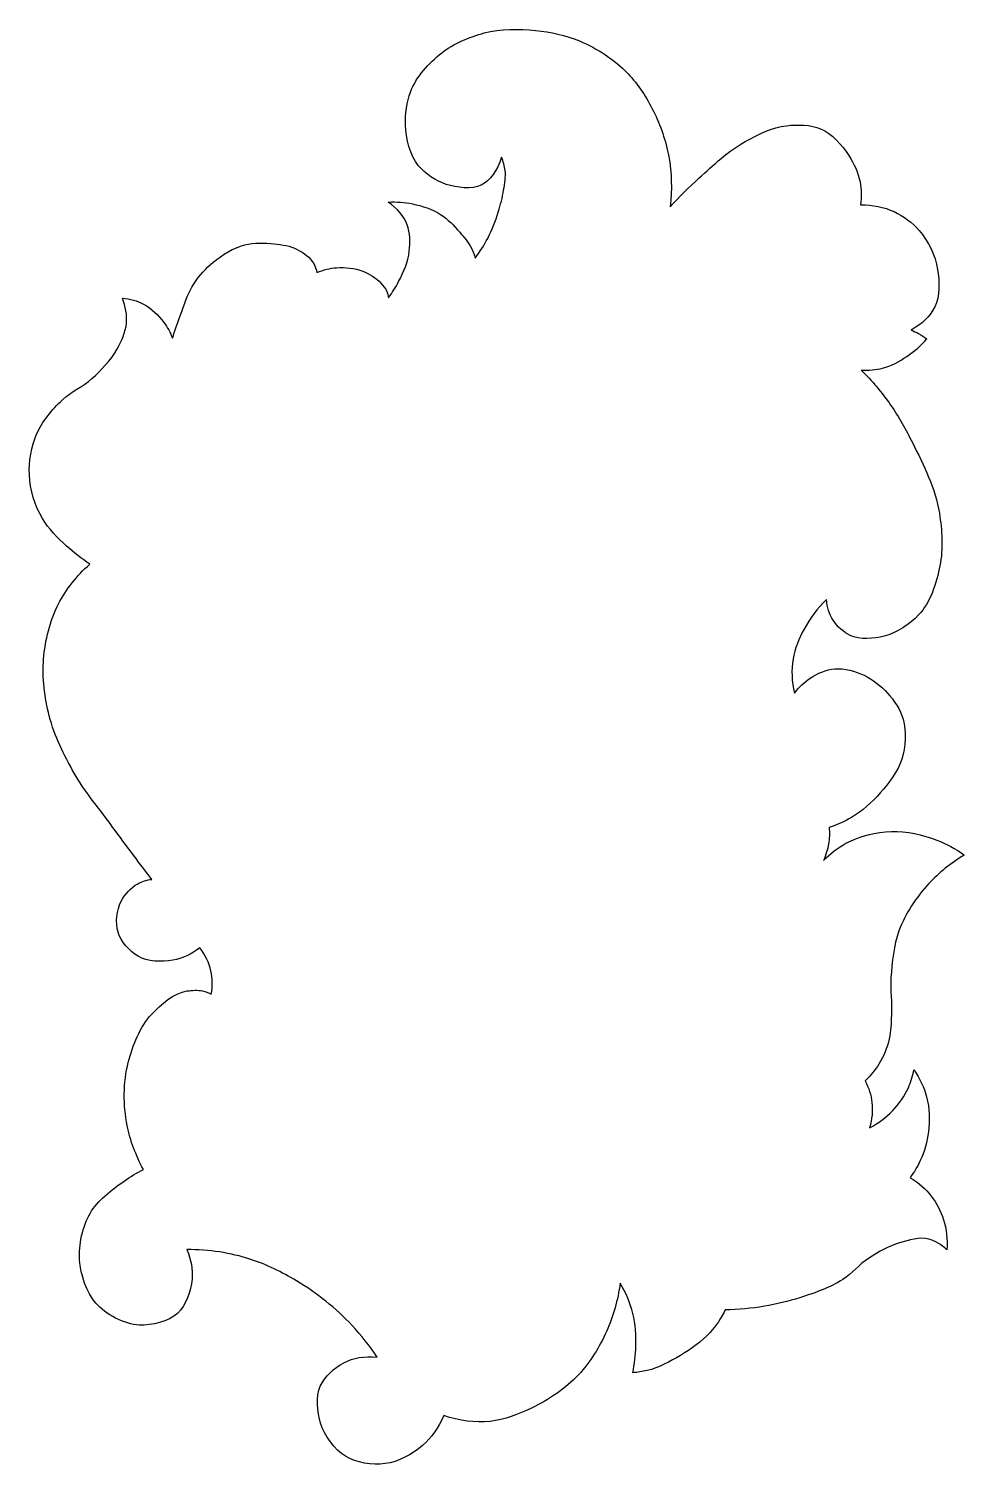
# Model space of a CAD drawing. Header units: millimetres. Extents: x 38 to 466, y 14 to 316.
# Drawn here: x 269.6 to 465.9, y 14.5 to 315.9 of the extents above; entities that cross this region are included whole.
import ezdxf

# ---------------------------------------------------------------- set-up
doc = ezdxf.new("R2010")
doc.units = ezdxf.units.MM
doc.linetypes.add('K5LT_BASIC', pattern=[0])

msp = doc.modelspace()

# ---------------------------------------------------------------- linework, layer by layer
at = {"color": 5, "linetype": 'K5LT_BASIC', "true_color": 0x0000ff}
for points, knots in [([(368.78, 288.96), (367.86, 286), (366.45, 284.04), (364.54, 283.08), (362.6, 282.11), (359.44, 282.51), (357.2, 283.22), (355.05, 283.92), (352.73, 285.45), (351.33, 287.18), (349.55, 289.36), (348.79, 292.82), (348.66, 295.72), (348.55, 297.98), (348.91, 300.5), (349.69, 302.6), (350.87, 305.76), (353.53, 308.7), (356.2, 310.79), (358.74, 312.76), (362.04, 314.18), (365.18, 314.99), (368.59, 315.87), (372.4, 315.88), (375.93, 315.52), (379.05, 315.2), (382.28, 314.5), (385.16, 313.31), (388.88, 311.78), (392.56, 309.35), (395.34, 306.44), (397.49, 304.19), (399.28, 301.38), (400.68, 298.57), (402.16, 295.61), (403.29, 292.32), (403.88, 289.07), (404.5, 285.65), (404.6, 282.14), (404.18, 278.54)], [0, 0, 0, 0, 1, 1, 1, 2, 2, 2, 3, 3, 3, 4, 4, 4, 5, 5, 5, 6, 6, 6, 7, 7, 7, 8, 8, 8, 9, 9, 9, 10, 10, 10, 11, 11, 11, 12, 12, 12, 13, 13, 13, 13]), ([(404.18, 278.54), (406.1, 280.62), (408.11, 282.61), (410.2, 284.5), (413.26, 287.26), (416.32, 290.24), (419.9, 292.19), (422.6, 293.65), (425.59, 295.21), (428.6, 295.54), (430.92, 295.79), (433.67, 295.77), (435.75, 294.89), (438.12, 293.88), (440.23, 291.49), (441.69, 289.25), (442.75, 287.6), (443.66, 285.66), (444.03, 283.73), (444.33, 282.18), (444.36, 280.58), (444.12, 278.92)], [0, 0, 0, 0, 1, 1, 1, 2, 2, 2, 3, 3, 3, 4, 4, 4, 5, 5, 5, 6, 6, 6, 7, 7, 7, 7]), ([(363.26, 267.73), (364.26, 269.06), (365.13, 270.45), (365.89, 271.9), (366.8, 273.65), (367.51, 275.53), (368.1, 277.42), (368.57, 278.93), (369, 280.48), (369.24, 282.05), (369.45, 283.4), (369.73, 284.81), (369.56, 286.14), (369.44, 287.1), (369.18, 288.03), (368.78, 288.96)], [0, 0, 0, 0, 1, 1, 1, 2, 2, 2, 3, 3, 3, 4, 4, 4, 5, 5, 5, 5]), ([(345.02, 279.52), (346.77, 279.6), (348.46, 279.47), (350.12, 279.13), (352.14, 278.71), (354.26, 278.02), (355.99, 276.92), (357.51, 275.96), (358.82, 274.56), (360.02, 273.18), (360.91, 272.15), (361.88, 271.09), (362.47, 269.87), (362.8, 269.19), (363.06, 268.48), (363.26, 267.73)], [0, 0, 0, 0, 1, 1, 1, 2, 2, 2, 3, 3, 3, 4, 4, 4, 5, 5, 5, 5]), ([(345.09, 259.4), (345.89, 260.49), (346.59, 261.63), (347.2, 262.82), (348.21, 264.82), (349.2, 267), (349.44, 269.19), (349.64, 271), (349.65, 273.1), (349.01, 274.75), (348.3, 276.59), (346.97, 278.18), (345.02, 279.52)], [0, 0, 0, 0, 1, 1, 1, 2, 2, 2, 3, 3, 3, 4, 4, 4, 4]), ([(444.12, 278.92), (446.7, 278.95), (449.05, 278.48), (451.18, 277.5), (453.12, 276.6), (455.03, 275.15), (456.43, 273.55), (458.37, 271.36), (459.81, 268.26), (460.29, 265.39), (460.71, 262.88), (460.8, 259.72), (459.71, 257.52), (458.75, 255.57), (457.09, 253.95), (454.73, 252.66)], [0, 0, 0, 0, 1, 1, 1, 2, 2, 2, 3, 3, 3, 4, 4, 4, 5, 5, 5, 5]), ([(299.76, 250.93), (300.24, 252.52), (300.78, 254.1), (301.37, 255.66), (302.23, 257.96), (302.95, 260.41), (304.29, 262.43), (305.38, 264.08), (306.78, 265.66), (308.31, 266.91), (310.22, 268.49), (312.56, 269.92), (314.93, 270.51), (316.88, 271), (319.07, 270.99), (321.09, 270.76), (322.73, 270.57), (324.51, 270.34), (325.94, 269.59), (327.25, 268.89), (328.68, 267.89), (329.39, 266.59), (329.7, 266.03), (329.92, 265.42), (330.07, 264.74)], [0, 0, 0, 0, 1, 1, 1, 2, 2, 2, 3, 3, 3, 4, 4, 4, 5, 5, 5, 6, 6, 6, 7, 7, 7, 8, 8, 8, 8]), ([(330.07, 264.74), (331.42, 265.3), (332.79, 265.63), (334.16, 265.74), (335.98, 265.88), (338, 265.66), (339.68, 264.99), (341.06, 264.44), (342.49, 263.61), (343.49, 262.5), (343.97, 261.97), (344.46, 261.38), (344.74, 260.72), (344.91, 260.31), (345.03, 259.87), (345.09, 259.4)], [0, 0, 0, 0, 1, 1, 1, 2, 2, 2, 3, 3, 3, 4, 4, 4, 5, 5, 5, 5]), ([(282.41, 203.54), (280.67, 204.68), (279.04, 205.95), (277.54, 207.34), (275.66, 209.07), (273.72, 210.95), (272.45, 213.11), (270.88, 215.79), (269.86, 219.16), (269.72, 222.25), (269.59, 225.07), (270.14, 228.21), (271.25, 230.8), (272.41, 233.49), (274.49, 235.97), (276.64, 238.02), (278.45, 239.76), (280.97, 240.77), (282.83, 242.47), (284.81, 244.26), (286.82, 246.26), (288.09, 248.58), (289.02, 250.28), (289.95, 252.23), (290.1, 254.13), (290.23, 255.83), (289.95, 257.57), (289.24, 259.34)], [0, 0, 0, 0, 1, 1, 1, 2, 2, 2, 3, 3, 3, 4, 4, 4, 5, 5, 5, 6, 6, 6, 7, 7, 7, 8, 8, 8, 9, 9, 9, 9]), ([(289.24, 259.34), (290.86, 259.2), (292.32, 258.78), (293.65, 258.1), (295.32, 257.25), (296.84, 255.79), (297.96, 254.26), (298.7, 253.26), (299.29, 252.14), (299.76, 250.93)], [0, 0, 0, 0, 1, 1, 1, 2, 2, 2, 3, 3, 3, 3]), ([(444.26, 244.27), (445.82, 244.17), (447.32, 244.3), (448.75, 244.66), (450.54, 245.11), (452.26, 246.09), (453.82, 247.12), (455.37, 248.14), (456.78, 249.37), (458.06, 250.8)], [0, 0, 0, 0, 1, 1, 1, 2, 2, 2, 3, 3, 3, 3]), ([(454.73, 252.66), (455.27, 252.45), (455.8, 252.2), (456.31, 251.93), (456.92, 251.6), (457.51, 251.22), (458.06, 250.8)], [0, 0, 0, 0, 1, 1, 1, 2, 2, 2, 2]), ([(444.26, 244.27), (446.56, 241.99), (448.62, 239.54), (450.44, 236.93), (452.17, 234.45), (453.64, 231.75), (455, 229.05), (457.37, 224.34), (459.85, 219.37), (460.66, 214.22), (461.22, 210.65), (461.48, 206.73), (460.78, 203.21), (460.06, 199.6), (458.76, 195.47), (456.29, 192.87), (454.44, 190.92), (451.72, 189.09), (449.09, 188.44), (446.87, 187.89), (443.97, 187.59), (441.95, 188.56), (440.6, 189.21), (439.22, 190.46), (438.38, 191.76), (437.58, 193), (437.11, 194.46), (436.97, 196.13)], [0, 0, 0, 0, 1, 1, 1, 2, 2, 2, 3, 3, 3, 4, 4, 4, 5, 5, 5, 6, 6, 6, 7, 7, 7, 8, 8, 8, 9, 9, 9, 9]), ([(295.42, 137.4), (292.45, 141.26), (289.53, 145.16), (286.65, 149.1), (284.1, 152.6), (281.24, 155.94), (279.12, 159.69), (276.98, 163.47), (274.96, 167.52), (273.9, 171.7), (272.94, 175.53), (272.39, 179.71), (272.71, 183.62), (273.03, 187.54), (274.02, 191.73), (275.83, 195.2), (277.42, 198.28), (279.62, 201.06), (282.41, 203.54)], [0, 0, 0, 0, 1, 1, 1, 2, 2, 2, 3, 3, 3, 4, 4, 4, 5, 5, 5, 6, 6, 6, 6]), ([(436.97, 196.13), (435.06, 194.25), (433.5, 192.18), (432.29, 189.92), (431.25, 187.97), (430.31, 185.8), (429.95, 183.64), (429.57, 181.32), (429.67, 178.92), (430.26, 176.44)], [0, 0, 0, 0, 1, 1, 1, 2, 2, 2, 3, 3, 3, 3]), ([(430.26, 176.44), (431.2, 177.73), (432.29, 178.79), (433.52, 179.61), (435.03, 180.62), (436.95, 181.41), (438.72, 181.57), (440.72, 181.75), (443, 181.07), (444.86, 180.21), (446.68, 179.36), (448.43, 178), (449.78, 176.5), (451.18, 174.96), (452.46, 172.99), (453.05, 171.04), (453.83, 168.46), (453.58, 165.22), (452.78, 162.64), (451.98, 160.06), (450.07, 157.64), (448.24, 155.55), (446.52, 153.58), (444.47, 151.72), (442.22, 150.39), (440.76, 149.52), (439.19, 148.82), (437.53, 148.28)], [0, 0, 0, 0, 1, 1, 1, 2, 2, 2, 3, 3, 3, 4, 4, 4, 5, 5, 5, 6, 6, 6, 7, 7, 7, 8, 8, 8, 9, 9, 9, 9]), ([(437.53, 148.28), (437.64, 147.12), (437.61, 145.98), (437.43, 144.86), (437.23, 143.67), (436.87, 142.51), (436.35, 141.37)], [0, 0, 0, 0, 1, 1, 1, 2, 2, 2, 2]), ([(436.35, 141.37), (437.79, 142.83), (439.37, 144.03), (441.07, 144.96), (443.89, 146.51), (447.4, 147.32), (450.6, 147.43), (453.76, 147.53), (457.17, 146.8), (460.14, 145.63), (462.15, 144.85), (464.06, 143.8), (465.89, 142.5)], [0, 0, 0, 0, 1, 1, 1, 2, 2, 2, 3, 3, 3, 4, 4, 4, 4]), ([(465.89, 142.5), (463.06, 140.81), (460.58, 138.81), (458.45, 136.5), (455.84, 133.67), (453.51, 130.2), (452.19, 126.61), (451.06, 123.52), (450.72, 120.04), (450.5, 116.71), (450.33, 114.13), (450.74, 111.51), (450.6, 108.92), (450.52, 107.25), (450.52, 105.55), (450.14, 103.94), (449.71, 102.09), (448.97, 100.22), (447.96, 98.61), (447.18, 97.36), (446.22, 96.2), (445.1, 95.15)], [0, 0, 0, 0, 1, 1, 1, 2, 2, 2, 3, 3, 3, 4, 4, 4, 5, 5, 5, 6, 6, 6, 7, 7, 7, 7]), ([(305.49, 123.05), (303.7, 121.68), (301.82, 120.81), (299.85, 120.44), (297.52, 120), (294.5, 120.13), (292.52, 121.26), (290.75, 122.27), (288.9, 124.39), (288.32, 126.33), (287.74, 128.25), (288.05, 130.97), (288.98, 132.8), (289.71, 134.22), (291.02, 135.71), (292.47, 136.49), (293.35, 136.96), (294.33, 137.27), (295.42, 137.4)], [0, 0, 0, 0, 1, 1, 1, 2, 2, 2, 3, 3, 3, 4, 4, 4, 5, 5, 5, 6, 6, 6, 6]), ([(307.9, 113.31), (308.18, 115.01), (308.15, 116.63), (307.8, 118.18), (307.42, 119.9), (306.65, 121.52), (305.49, 123.05)], [0, 0, 0, 0, 1, 1, 1, 2, 2, 2, 2]), ([(293.65, 76.54), (292.02, 79.52), (290.89, 82.58), (290.26, 85.72), (289.41, 89.99), (289.39, 94.82), (290.47, 99), (291.38, 102.54), (292.92, 106.47), (295.39, 109.11), (297.35, 111.19), (299.99, 113.54), (302.83, 113.98), (303.86, 114.13), (305.02, 114.2), (306.06, 113.98), (306.69, 113.84), (307.3, 113.62), (307.9, 113.31)], [0, 0, 0, 0, 1, 1, 1, 2, 2, 2, 3, 3, 3, 4, 4, 4, 5, 5, 5, 6, 6, 6, 6]), ([(446, 85.26), (447.86, 86.24), (449.49, 87.45), (450.87, 88.9), (452.18, 90.28), (453.36, 91.93), (454.15, 93.67), (454.68, 94.85), (455.08, 96.1), (455.33, 97.41)], [0, 0, 0, 0, 1, 1, 1, 2, 2, 2, 3, 3, 3, 3]), ([(455.33, 97.41), (456.58, 95.62), (457.47, 93.74), (457.99, 91.77), (458.61, 89.45), (458.65, 86.84), (458.35, 84.44), (458.1, 82.39), (457.53, 80.27), (456.66, 78.39), (456.08, 77.13), (455.36, 75.94), (454.51, 74.8)], [0, 0, 0, 0, 1, 1, 1, 2, 2, 2, 3, 3, 3, 4, 4, 4, 4]), ([(445.1, 95.15), (445.86, 93.66), (446.33, 92.14), (446.51, 90.59), (446.71, 88.85), (446.54, 87.08), (446, 85.26)], [0, 0, 0, 0, 1, 1, 1, 2, 2, 2, 2]), ([(302.78, 59.72), (303.66, 57.59), (304.02, 55.53), (303.85, 53.52), (303.64, 51.03), (302.51, 47.95), (300.78, 46.34), (298.92, 44.62), (295.36, 43.76), (292.78, 43.88), (289.62, 44.02), (285.74, 46.1), (283.65, 48.49), (281.68, 50.75), (280.49, 54.45), (280.26, 57.52), (280.03, 60.72), (280.88, 64.53), (282.47, 67.31), (284.03, 70.03), (286.94, 72.2), (289.6, 74.08), (290.88, 74.99), (292.23, 75.81), (293.65, 76.54)], [0, 0, 0, 0, 1, 1, 1, 2, 2, 2, 3, 3, 3, 4, 4, 4, 5, 5, 5, 6, 6, 6, 7, 7, 7, 8, 8, 8, 8]), ([(454.51, 74.8), (456.3, 73.76), (457.78, 72.47), (458.97, 70.95), (460.1, 69.51), (460.98, 67.73), (461.53, 65.98), (462.16, 64), (462.4, 61.89), (462.25, 59.67)], [0, 0, 0, 0, 1, 1, 1, 2, 2, 2, 3, 3, 3, 3]), ([(462.25, 59.67), (461.07, 60.82), (459.8, 61.57), (458.46, 61.93), (456.56, 62.43), (454.26, 61.68), (452.3, 61.11), (450.01, 60.44), (447.81, 59.19), (445.79, 57.88), (443.86, 56.62), (442.34, 54.71), (440.41, 53.47), (437.68, 51.72), (434.49, 50.62), (431.38, 49.62), (428.96, 48.85), (426.45, 48.25), (423.95, 47.83), (421.24, 47.37), (418.51, 47.11), (415.74, 47.06)], [0, 0, 0, 0, 1, 1, 1, 2, 2, 2, 3, 3, 3, 4, 4, 4, 5, 5, 5, 6, 6, 6, 7, 7, 7, 7]), ([(342.72, 37.11), (341.12, 39.49), (339.36, 41.72), (337.44, 43.78), (334.05, 47.41), (330.01, 50.62), (325.75, 53.16), (322.73, 54.96), (319.49, 56.59), (316.16, 57.67), (311.91, 59.05), (307.45, 59.74), (302.78, 59.72)], [0, 0, 0, 0, 1, 1, 1, 2, 2, 2, 3, 3, 3, 4, 4, 4, 4]), ([(393.69, 52.7), (393.2, 49.1), (392.25, 45.72), (390.82, 42.55), (389.36, 39.3), (387.39, 36.05), (384.97, 33.47), (382.26, 30.57), (378.69, 28.15), (375.08, 26.44), (372.37, 25.17), (369.36, 23.97), (366.41, 23.68), (363.23, 23.36), (359.98, 23.77), (356.67, 24.91)], [0, 0, 0, 0, 1, 1, 1, 2, 2, 2, 3, 3, 3, 4, 4, 4, 5, 5, 5, 5]), ([(396.31, 33.88), (396.7, 35.72), (396.92, 37.57), (396.97, 39.42), (397.03, 41.7), (396.9, 44.08), (396.36, 46.29), (395.81, 48.51), (394.92, 50.65), (393.69, 52.7)], [0, 0, 0, 0, 1, 1, 1, 2, 2, 2, 3, 3, 3, 3]), ([(415.74, 47.06), (414.87, 45.31), (413.81, 43.74), (412.56, 42.34), (410.83, 40.4), (408.55, 38.87), (406.31, 37.52), (404.13, 36.22), (401.8, 34.92), (399.33, 34.34), (398.35, 34.11), (397.34, 33.96), (396.31, 33.88)], [0, 0, 0, 0, 1, 1, 1, 2, 2, 2, 3, 3, 3, 4, 4, 4, 4]), ([(356.67, 24.91), (355.57, 22.34), (354.09, 20.24), (352.21, 18.6), (350.09, 16.75), (347.1, 15.16), (344.36, 14.8), (341.71, 14.46), (338.29, 14.97), (336.06, 16.34), (333.75, 17.76), (331.66, 20.68), (330.82, 23.32), (330.09, 25.66), (329.82, 28.88), (330.77, 31.06), (331.63, 33.02), (333.73, 34.97), (335.7, 35.98), (337.7, 37.02), (340.04, 37.39), (342.72, 37.11)], [0, 0, 0, 0, 1, 1, 1, 2, 2, 2, 3, 3, 3, 4, 4, 4, 5, 5, 5, 6, 6, 6, 7, 7, 7, 7])]:
    msp.add_open_spline(points, degree=3, knots=knots, dxfattribs=at)

doc.saveas('drawing.dxf')
